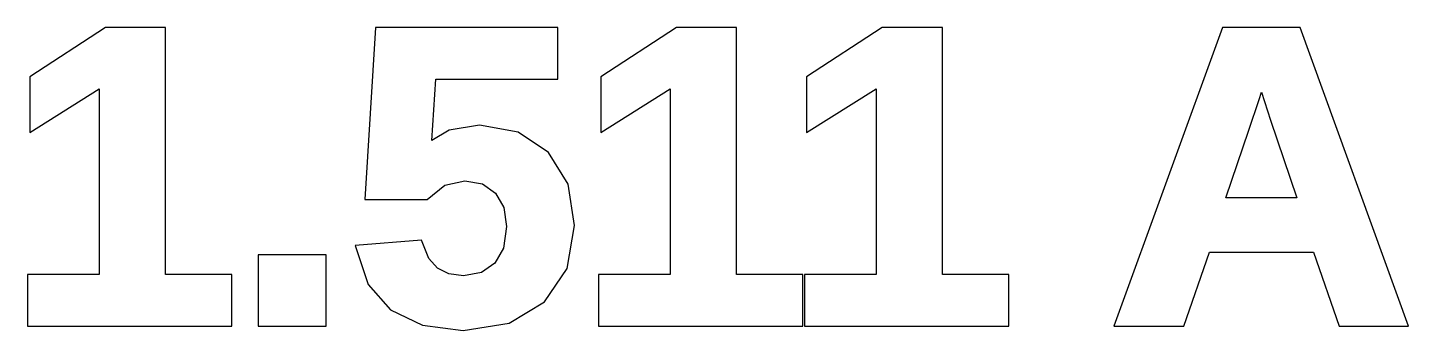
# Model space of a CAD drawing. Header units: metres. Extents: x 3.3 to 97, y 1.3 to 20.1.
# Drawn here: x 3.26 to 19.21, y 1.29 to 4.79 of the extents above; entities outside this region: 4.
import ezdxf

# ---------------------------------------------------------------- set-up
doc = ezdxf.new("R2010")
doc.units = ezdxf.units.M

msp = doc.modelspace()

# ---------------------------------------------------------------- linework, layer by layer
for p, q in [((84.0976, 20.0595), (83.8669, 19.4595)), ((96.8079, 20.0595), (84.0976, 20.0595)), ((97.0398, 19.4595), (96.8079, 20.0595)), ((83.8669, 19.4595), (97.0398, 19.4595)), ((4.1553, 4.78526), (3.28227, 4.21892)), ((4.85144, 4.78526), (4.1553, 4.78526)), ((4.85144, 1.93716), (4.85144, 4.78526)), ((7.27518, 4.78526), (7.15274, 2.80315)), ((9.38252, 4.78526), (7.27518, 4.78526)), ((9.38252, 4.18921), (9.38252, 4.78526)), ((10.7545, 4.78526), (9.88148, 4.21892)), ((11.4507, 4.78526), (10.7545, 4.78526)), ((11.4507, 1.93716), (11.4507, 4.78526)), ((13.1327, 4.78526), (12.2597, 4.21892)), ((13.8289, 4.78526), (13.1327, 4.78526)), ((13.8289, 1.93716), (13.8289, 4.78526)), ((17.0663, 4.78526), (15.8099, 1.34109)), ((17.9623, 4.78526), (17.0663, 4.78526)), ((19.2139, 1.34109), (17.9623, 4.78526)), ((3.28227, 4.21892), (3.28227, 3.57704)), ((7.92882, 3.4852), (7.97432, 4.18921)), ((7.97432, 4.18921), (9.38252, 4.18921)), ((9.88148, 4.21892), (9.88148, 3.57704)), ((12.2597, 4.21892), (12.2597, 3.57704)), ((3.28227, 3.57704), (4.08447, 4.07785)), ((4.08447, 4.07785), (4.08447, 1.93716)), ((9.88148, 3.57704), (10.6837, 4.07785)), ((10.6837, 4.07785), (10.6837, 1.93716)), ((12.2597, 3.57704), (13.0619, 4.07785)), ((13.0619, 4.07785), (13.0619, 1.93716)), ((17.4908, 3.9583), (17.516, 4.04283)), ((17.516, 4.04283), (17.6187, 3.71802)), ((17.3718, 3.60254), (17.4908, 3.9583)), ((17.6187, 3.71802), (17.9261, 2.82245)), ((8.12796, 3.60236), (7.92882, 3.4852)), ((8.47836, 3.65857), (8.12796, 3.60236)), ((8.92628, 3.58118), (8.47836, 3.65857)), ((9.27797, 3.34669), (8.92628, 3.58118)), ((17.1048, 2.82245), (17.3718, 3.60254)), ((9.50346, 2.97874), (9.27797, 3.34669)), ((7.87384, 2.80315), (8.07945, 2.9687)), ((8.07945, 2.9687), (8.31046, 3.01816)), ((8.31046, 3.01816), (8.51355, 2.98233)), ((8.51355, 2.98233), (8.66322, 2.87682)), ((8.66322, 2.87682), (8.75809, 2.71043)), ((9.57779, 2.50383), (9.50346, 2.97874)), ((7.15274, 2.80315), (7.87384, 2.80315)), ((17.9261, 2.82245), (17.1048, 2.82245)), ((8.75809, 2.71043), (8.79066, 2.48979)), ((8.79066, 2.48979), (8.75594, 2.24246)), ((9.49178, 2.00781), (9.57779, 2.50383)), ((7.80852, 2.33403), (7.04056, 2.27115)), ((7.04056, 2.27115), (7.19356, 1.8221)), ((7.89117, 2.12321), (7.80852, 2.33403)), ((8.75594, 2.24246), (8.65515, 2.06668)), ((6.70598, 2.16501), (5.92004, 2.16501)), ((5.92004, 2.16501), (5.92004, 1.34109)), ((6.70598, 1.34109), (6.70598, 2.16501)), ((7.99136, 2.01086), (7.89117, 2.12321)), ((16.6171, 1.34109), (16.9138, 2.19556)), ((16.9138, 2.19556), (18.1172, 2.19556)), ((18.1172, 2.19556), (18.4139, 1.34109)), ((4.08447, 1.93716), (3.25616, 1.93716)), ((3.25616, 1.93716), (3.25616, 1.34109)), ((5.61806, 1.93716), (4.85144, 1.93716)), ((5.61806, 1.34109), (5.61806, 1.93716)), ((8.12532, 1.94576), (7.99136, 2.01086)), ((8.2942, 1.92349), (8.12532, 1.94576)), ((8.49988, 1.95999), (8.2942, 1.92349)), ((8.65515, 2.06668), (8.49988, 1.95999)), ((9.23129, 1.62097), (9.49178, 2.00781)), ((10.6837, 1.93716), (9.85538, 1.93716)), ((9.85538, 1.93716), (9.85538, 1.34109)), ((12.2173, 1.93716), (11.4507, 1.93716)), ((12.2173, 1.34109), (12.2173, 1.93716)), ((13.0619, 1.93716), (12.2336, 1.93716)), ((12.2336, 1.93716), (12.2336, 1.34109)), ((14.5955, 1.93716), (13.8289, 1.93716)), ((14.5955, 1.34109), (14.5955, 1.93716)), ((7.19356, 1.8221), (7.45161, 1.52965)), ((8.8208, 1.37431), (9.23129, 1.62097)), ((7.45161, 1.52965), (7.82083, 1.3517)), ((3.25616, 1.34109), (5.61806, 1.34109)), ((5.92004, 1.34109), (6.70598, 1.34109)), ((7.82083, 1.3517), (8.28886, 1.29317)), ((8.28886, 1.29317), (8.8208, 1.37431)), ((9.85538, 1.34109), (12.2173, 1.34109)), ((12.2336, 1.34109), (14.5955, 1.34109)), ((15.8099, 1.34109), (16.6171, 1.34109)), ((18.4139, 1.34109), (19.2139, 1.34109))]:
    msp.add_line(p, q)

doc.saveas('drawing.dxf')
